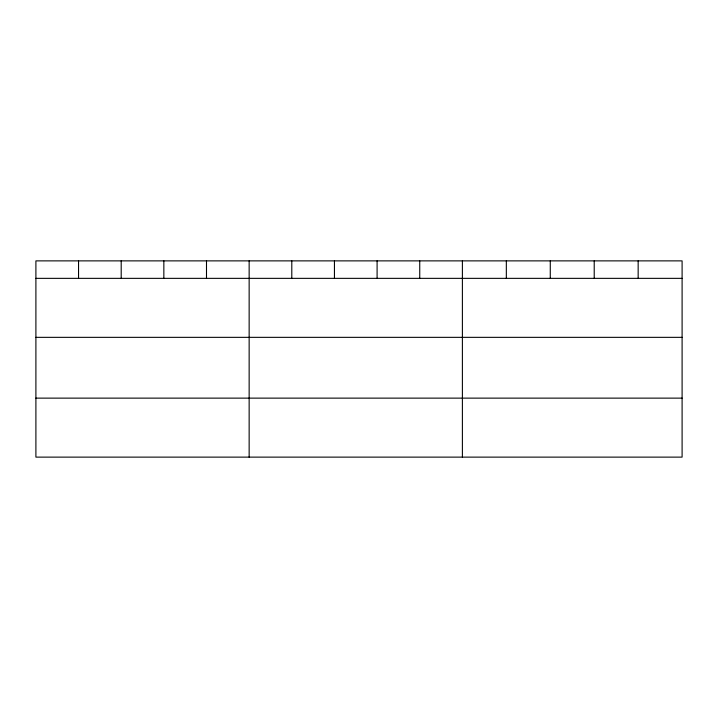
<?xml version="1.0" encoding="UTF-8"?>
<svg xmlns="http://www.w3.org/2000/svg" width="718" height="718" viewBox="0 0 718 718"><rect width="100%" height="100%" fill="white"/><g stroke="black" fill="none" stroke-linecap="round" stroke-linejoin="round"><path stroke-width="1.08" d="M682.1 337.343L682.1 260.876L35.9 260.876L35.9 457.124L682.1 457.124L682.1 337.343L35.9 337.343M35.9 278.351L682.1 278.351M35.9 398.131L682.1 398.131M638.158 260.876L638.158 278.351M594.217 260.876L594.217 278.351M550.275 260.876L550.275 278.351M506.334 260.876L506.334 278.351M462.392 260.876L462.392 457.124M419.743 260.876L419.743 278.351M377.094 260.876L377.094 278.351M334.444 260.876L334.444 278.351M291.795 260.876L291.795 278.351M249.146 260.876L249.146 457.124M206.497 260.876L206.497 278.351M163.848 260.876L163.848 278.351M121.198 260.876L121.198 278.351M78.549 260.876L78.549 278.351"/></g></svg>
